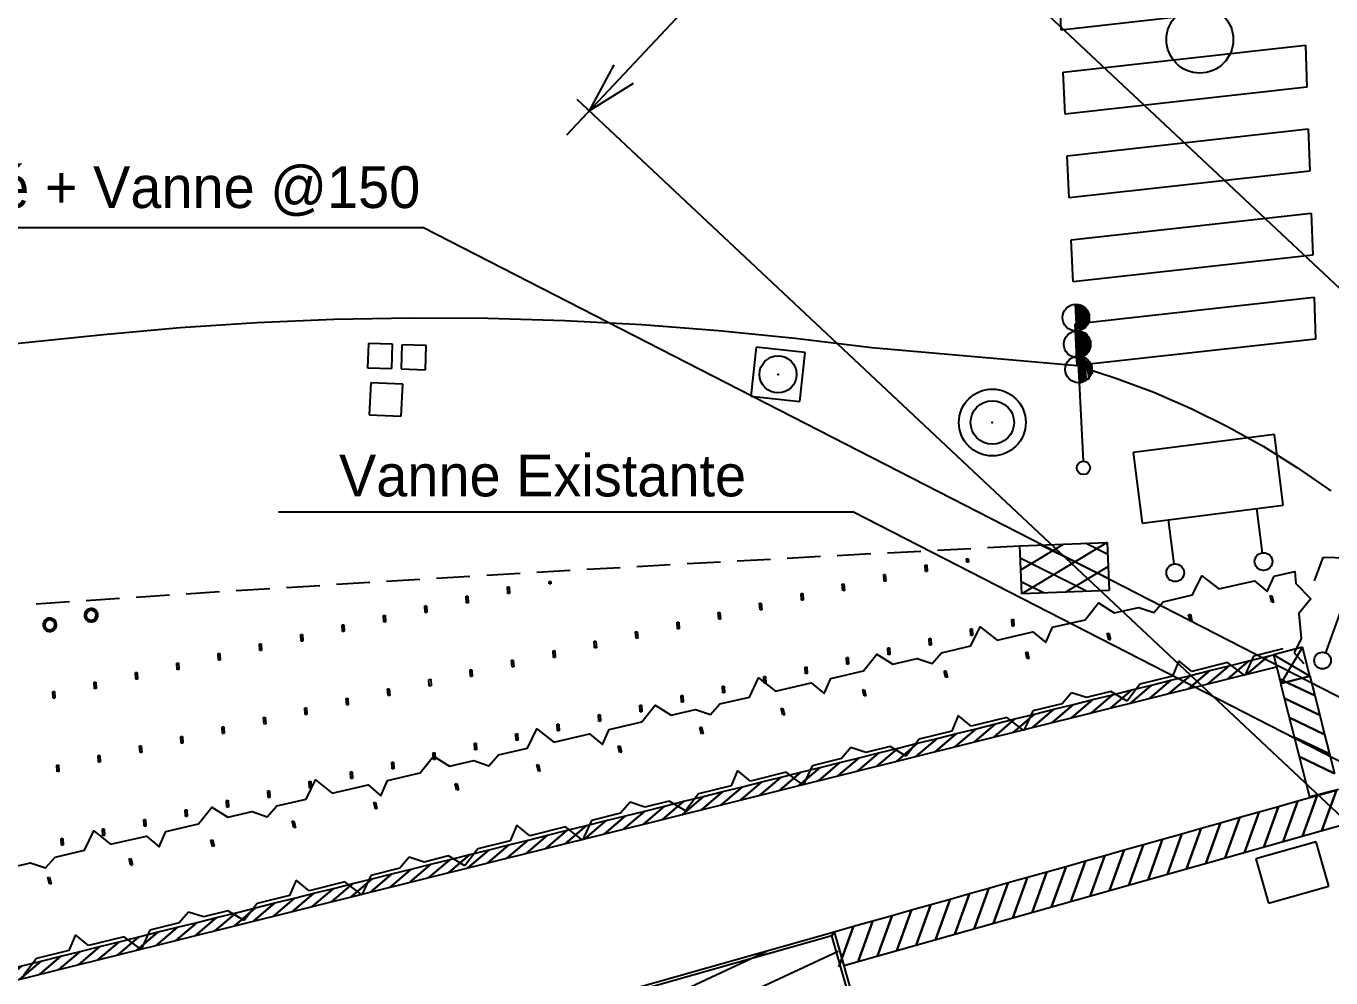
# Model space of a CAD drawing. Extents: x -215 to 206, y -120 to -34.
# Drawn here: x -153.79 to -138.19, y -95.38 to -83.99 of the extents above; entities that cross this region are included whole.
import ezdxf
from ezdxf.enums import TextEntityAlignment as Align

# ---------------------------------------------------------------- set-up
doc = ezdxf.new("R2010")
doc.units = 0
doc.header["$MEASUREMENT"] = 0
for name, color, linetype in [('C_BAT_INDI', 7, 'CONTINUOUS'), ('C_BAT_INDU', 7, 'CONTINUOUS'), ('TOP$BATI', 7, 'CONTINUOUS')]:
    doc.layers.add(name, color=color, linetype=linetype)
doc.styles.add('txt', font='TXT', dxfattribs={"height": 0.2})

# ---------------------------------------------------------------- blocks, each defined once
blk = doc.blocks.new('FLECH')
at = {"layer": 'C_BAT_INDU', "color": 1, "linetype": 'Continuous'}
blk.add_lwpolyline([(-0.1294, 0.483), (0, 0), (0.1294, 0.483)], dxfattribs=at)
blk = doc.blocks.new('FLEC')
at = {"layer": 'C_BAT_INDU', "color": 1, "linetype": 'Continuous', "xscale": 24.99905005097397, "yscale": 24.99905005097397, "zscale": 25.00093132415669, "rotation": 90.00065102824891}
blk.add_blockref('FLECH', (0, 0), dxfattribs=at)
blk = doc.blocks.new('*D17')
at = {"layer": 'C_BAT_INDI', "color": 4, "linetype": 'Continuous'}
blk.add_line((0, 0), (-13.9755, 7.17), dxfattribs=at)
blk.add_lwpolyline([(-0.3878, 0.3395), (0, 0), (-0.5019, 0.117)], dxfattribs=at)

msp = doc.modelspace()

# ---------------------------------------------------------------- linework, layer by layer
at = {"layer": 'C_BAT_INDI', "color": 4, "linetype": 'Continuous'}
for p, q in [((-158.159, -86.403, 112.096), (-149.043, -86.403, 112.096)), ((-150.773, -89.803, -1688.444), (-143.907, -89.803, -1688.444)), ((-134.715, -94.519, -1688.444), (-143.907, -89.803, -1688.444))]:
    msp.add_line(p, q, dxfattribs=at)
at = {"layer": 'C_BAT_INDU', "color": 1, "linetype": 'Continuous'}
for p, q in [((-147.325, -85.294, 271.486), (-143.64, -81.369, -21.819)), ((-131.67, -93.156, 999.902), (-144.059, -81.523, -11.935)), ((-137.982, -93.529, 991.352), (-147.203, -84.872, 238.268))]:
    msp.add_line(p, q, dxfattribs=at)
at = {"layer": 'TOP$BATI', "color": 7, "linetype": 'Continuous'}
for p, q in [((-141.412, -84.043, 991.352), (-141.435, -83.541, 991.352)), ((-138.509, -83.718, 991.352), (-141.412, -84.043, 991.352)), ((-141.388, -84.544, 991.352), (-138.492, -84.221, 991.352)), ((-138.492, -84.221, 991.352), (-138.475, -84.723, 991.352)), ((-141.365, -85.046, 991.352), (-141.388, -84.544, 991.352)), ((-138.475, -84.723, 991.352), (-141.365, -85.046, 991.352)), ((-141.341, -85.548, 991.352), (-138.458, -85.225, 991.352)), ((-138.458, -85.225, 991.352), (-138.44, -85.728, 991.352)), ((-141.318, -86.049, 991.352), (-141.341, -85.548, 991.352)), ((-138.44, -85.728, 991.352), (-141.318, -86.049, 991.352)), ((-141.295, -86.551, 991.352), (-138.423, -86.23, 991.352)), ((-138.423, -86.23, 991.352), (-138.406, -86.733, 991.352)), ((-141.271, -87.053, 991.352), (-141.295, -86.551, 991.352)), ((-138.406, -86.733, 991.352), (-141.271, -87.053, 991.352)), ((-141.248, -87.555, 991.352), (-138.389, -87.235, 991.352)), ((-141.245, -87.321, 1000.112), (-141.151, -89.199, 1000.112)), ((-141.224, -87.34, 1000.112), (-141.204, -87.339, 1000.112)), ((-141.21, -87.62, 1000.112), (-141.224, -87.34, 1000.112)), ((-141.21, -87.62, 1000.112), (-141.224, -87.34, 1000.112)), ((-141.224, -87.34, 1000.112), (-141.21, -87.62, 1000.112)), ((-141.204, -87.339, 1000.112), (-141.19, -87.619, 1000.112)), ((-141.184, -87.338, 1000.112), (-141.164, -87.337, 1000.112)), ((-141.17, -87.618, 1000.112), (-141.184, -87.338, 1000.112)), ((-141.15, -87.617, 1000.112), (-141.164, -87.337, 1000.112)), ((-141.164, -87.337, 1000.112), (-141.143, -87.356, 1000.112)), ((-141.164, -87.337, 1000.112), (-141.15, -87.617, 1000.112)), ((-141.143, -87.356, 1000.112), (-141.131, -87.596, 1000.112)), ((-141.132, -87.576, 1000.112), (-141.142, -87.376, 1000.112)), ((-141.142, -87.376, 1000.112), (-141.121, -87.395, 1000.112)), ((-138.389, -87.235, 991.352), (-138.372, -87.738, 991.352)), ((-151.95, -87.601, 991.352), (-151.031, -87.54, 991.352)), ((-151.031, -87.54, 991.352), (-150.111, -87.5, 991.352)), ((-150.111, -87.5, 991.352), (-149.19, -87.483, 991.352)), ((-149.19, -87.483, 991.352), (-148.269, -87.488, 991.352)), ((-148.269, -87.488, 991.352), (-147.349, -87.514, 991.352)), ((-147.349, -87.514, 991.352), (-146.429, -87.563, 991.352)), ((-141.121, -87.395, 1000.112), (-141.112, -87.575, 1000.112)), ((-141.113, -87.555, 1000.112), (-141.12, -87.415, 1000.112)), ((-141.12, -87.415, 1000.112), (-141.099, -87.434, 1000.112)), ((-141.099, -87.434, 1000.112), (-141.094, -87.534, 1000.112)), ((-158.659, -88.282, 991.352), (-152.867, -87.684, 991.352)), ((-152.867, -87.684, 991.352), (-151.95, -87.601, 991.352)), ((-146.429, -87.563, 991.352), (-145.511, -87.634, 991.352)), ((-145.511, -87.634, 991.352), (-144.594, -87.726, 991.352)), ((-141.224, -88.056, 991.352), (-141.248, -87.555, 991.352)), ((-141.194, -87.939, 1000.112), (-141.209, -87.64, 1000.112)), ((-141.194, -87.939, 1000.112), (-141.209, -87.64, 1000.112)), ((-141.209, -87.64, 1000.112), (-141.194, -87.939, 1000.112)), ((-141.189, -87.639, 1000.112), (-141.174, -87.938, 1000.112)), ((-141.154, -87.937, 1000.112), (-141.169, -87.638, 1000.112)), ((-141.135, -87.916, 1000.112), (-141.148, -87.657, 1000.112)), ((-141.148, -87.657, 1000.112), (-141.134, -87.936, 1000.112)), ((-141.116, -87.895, 1000.112), (-141.128, -87.656, 1000.112)), ((-141.128, -87.656, 1000.112), (-141.115, -87.915, 1000.112)), ((-141.107, -87.675, 1000.112), (-141.096, -87.894, 1000.112)), ((-149.698, -87.791, 1000.304), (-149.708, -88.08, 1000.304)), ((-149.409, -87.8, 1000.304), (-149.698, -87.791, 1000.304)), ((-149.419, -88.09, 1000.304), (-149.409, -87.8, 1000.304)), ((-149.297, -87.805, 1000.299), (-149.307, -88.094, 1000.299)), ((-149.008, -87.815, 1000.299), (-149.297, -87.805, 1000.299)), ((-149.017, -88.104, 1000.299), (-149.008, -87.815, 1000.299)), ((-145.062, -87.835, 1000.179), (-145.125, -88.422, 1000.179)), ((-144.475, -87.898, 1000.179), (-145.062, -87.835, 1000.179)), ((-144.594, -87.726, 991.352), (-143.68, -87.84, 991.352)), ((-143.68, -87.84, 991.352), (-141.224, -88.056, 991.352)), ((-138.372, -87.738, 991.352), (-141.224, -88.056, 991.352)), ((-141.098, -87.854, 1000.112), (-141.105, -87.715, 1000.112)), ((-141.085, -87.714, 1000.112), (-141.078, -87.853, 1000.112)), ((-144.538, -88.485, 1000.179), (-144.475, -87.898, 1000.179)), ((-141.194, -87.939, 1000.112), (-141.178, -88.259, 1000.112)), ((-141.178, -88.259, 1000.112), (-141.194, -87.939, 1000.112)), ((-141.178, -88.259, 1000.112), (-141.194, -87.939, 1000.112)), ((-141.174, -87.938, 1000.112), (-141.158, -88.258, 1000.112)), ((-141.139, -88.237, 1000.112), (-141.153, -87.957, 1000.112)), ((-141.133, -87.956, 1000.112), (-141.119, -88.236, 1000.112)), ((-141.12, -88.216, 1000.112), (-141.133, -87.956, 1000.112)), ((-141.132, -87.976, 1000.112), (-141.12, -88.216, 1000.112)), ((-141.08, -88.214, 1000.112), (-141.111, -87.995, 1000.112)), ((-141.091, -87.994, 1000.112), (-141.081, -88.194, 1000.112)), ((-149.708, -88.08, 1000.304), (-149.419, -88.09, 1000.304)), ((-149.307, -88.094, 1000.299), (-149.017, -88.104, 1000.299)), ((-141.224, -88.056, 991.352), (-140.761, -88.204, 991.352)), ((-141.062, -88.173, 1000.112), (-141.07, -88.013, 1000.112)), ((-141.049, -88.032, 1000.112), (-141.043, -88.152, 1000.112)), ((-149.671, -88.26, 1000.338), (-149.69, -88.644, 1000.338)), ((-149.287, -88.278, 1000.338), (-149.671, -88.26, 1000.338)), ((-149.306, -88.662, 1000.338), (-149.287, -88.278, 1000.338)), ((-141.158, -88.258, 1000.112), (-141.139, -88.237, 1000.112)), ((-141.12, -88.216, 1000.112), (-141.08, -88.214, 1000.112)), ((-141.119, -88.236, 1000.112), (-141.12, -88.216, 1000.112)), ((-141.081, -88.194, 1000.112), (-141.062, -88.173, 1000.112)), ((-140.761, -88.204, 991.352), (-140.306, -88.375, 991.352)), ((-145.125, -88.422, 1000.179), (-144.538, -88.485, 1000.179)), ((-140.306, -88.375, 991.352), (-139.86, -88.568, 991.352)), ((-139.86, -88.568, 991.352), (-139.424, -88.783, 991.352)), ((-149.69, -88.644, 1000.338), (-149.306, -88.662, 1000.338)), ((-139.424, -88.783, 991.352), (-138.999, -89.02, 991.352)), ((-138.864, -88.88, 1000.075), (-140.554, -89.094, 1000.075)), ((-138.757, -89.725, 1000.075), (-138.864, -88.88, 1000.075)), ((-140.554, -89.094, 1000.075), (-140.447, -89.939, 1000.075)), ((-138.999, -89.02, 991.352), (-138.587, -89.277, 991.352)), ((-138.587, -89.277, 991.352), (-138.188, -89.555, 991.352)), ((-140.447, -89.939, 1000.075), (-138.757, -89.725, 1000.075)), ((-139.007, -90.294, 1000.075), (-139.074, -89.766, 1000.075)), ((-140.064, -90.427, 1000.075), (-140.131, -89.899, 1000.075)), ((-141.909, -90.212, 1000.204), (-140.862, -90.171, 1000.204)), ((-141.898, -90.499, 1000.204), (-141.385, -90.192, 1000.204)), ((-140.862, -90.171, 1000.204), (-141.886, -90.786, 1000.204)), ((-140.856, -90.314, 1000.204), (-141.123, -90.181, 1000.204)), ((-140.862, -90.171, 1000.204), (-140.839, -90.744, 1000.204)), ((-144.69, -90.358, 991.352), (-144.291, -90.336, 991.352)), ((-144.091, -90.326, 991.352), (-143.691, -90.304, 991.352)), ((-143.492, -90.294, 991.352), (-143.092, -90.273, 991.352)), ((-142.892, -90.262, 991.352), (-142.493, -90.242, 991.352)), ((-142.293, -90.232, 991.352), (-141.909, -90.212, 991.352)), ((-141.886, -90.786, 1000.204), (-141.909, -90.212, 1000.204)), ((-141.647, -90.202, 1000.204), (-140.845, -90.601, 1000.204)), ((-138.286, -90.35, 1000.055), (-138.389, -90.631, 1000.055)), ((-137.844, -90.362, 1000.055), (-138.286, -90.35, 1000.055)), ((-147.685, -90.527, 991.352), (-147.286, -90.504, 991.352)), ((-147.086, -90.492, 991.352), (-146.687, -90.469, 991.352)), ((-146.487, -90.458, 991.352), (-146.088, -90.435, 991.352)), ((-145.888, -90.424, 991.352), (-145.489, -90.402, 991.352)), ((-145.289, -90.391, 991.352), (-144.89, -90.369, 991.352)), ((-143.042, -90.441, 991.352), (-143.022, -90.439, 991.352)), ((-143.038, -90.52, 991.352), (-143.042, -90.441, 991.352)), ((-143.022, -90.439, 991.352), (-143.018, -90.519, 991.352)), ((-142.546, -90.365, 991.352), (-142.526, -90.364, 991.352)), ((-142.543, -90.407, 991.352), (-142.546, -90.365, 991.352)), ((-142.523, -90.405, 991.352), (-142.543, -90.407, 991.352)), ((-142.526, -90.364, 991.352), (-142.523, -90.405, 991.352)), ((-141.903, -90.356, 1000.204), (-141.101, -90.755, 1000.204)), ((-141.363, -90.765, 1000.204), (-140.85, -90.458, 1000.204)), ((-137.844, -90.362, 1000.055), (-138.254, -91.489, 1000.055)), ((-150.081, -90.671, 991.352), (-149.682, -90.647, 991.352)), ((-149.482, -90.634, 991.352), (-149.083, -90.61, 991.352)), ((-148.883, -90.598, 991.352), (-148.484, -90.574, 991.352)), ((-148.284, -90.562, 991.352), (-147.885, -90.539, 991.352)), ((-147.538, -90.639, 991.352), (-147.518, -90.637, 991.352)), ((-147.536, -90.667, 991.352), (-147.538, -90.639, 991.352)), ((-147.518, -90.637, 991.352), (-147.517, -90.666, 991.352)), ((-143.536, -90.554, 991.352), (-143.517, -90.553, 991.352)), ((-143.532, -90.634, 991.352), (-143.536, -90.554, 991.352)), ((-143.512, -90.633, 991.352), (-143.532, -90.634, 991.352)), ((-143.517, -90.553, 991.352), (-143.512, -90.633, 991.352)), ((-143.018, -90.519, 991.352), (-143.038, -90.52, 991.352)), ((-141.624, -90.775, 1000.204), (-141.892, -90.642, 1000.204)), ((-152.476, -90.824, 991.352), (-152.077, -90.798, 991.352)), ((-151.877, -90.785, 991.352), (-151.478, -90.759, 991.352)), ((-151.279, -90.747, 991.352), (-150.879, -90.721, 991.352)), ((-150.68, -90.709, 991.352), (-150.28, -90.684, 991.352)), ((-148.53, -90.815, 991.352), (-148.51, -90.814, 991.352)), ((-148.525, -90.895, 991.352), (-148.53, -90.815, 991.352)), ((-148.51, -90.814, 991.352), (-148.505, -90.894, 991.352)), ((-148.036, -90.701, 991.352), (-148.016, -90.7, 991.352)), ((-148.031, -90.781, 991.352), (-148.036, -90.701, 991.352)), ((-148.011, -90.78, 991.352), (-148.031, -90.781, 991.352)), ((-148.016, -90.7, 991.352), (-148.011, -90.78, 991.352)), ((-147.517, -90.666, 991.352), (-147.536, -90.667, 991.352)), ((-144.525, -90.782, 991.352), (-144.505, -90.781, 991.352)), ((-144.521, -90.862, 991.352), (-144.525, -90.782, 991.352)), ((-144.505, -90.781, 991.352), (-144.501, -90.861, 991.352)), ((-144.031, -90.668, 991.352), (-144.011, -90.667, 991.352)), ((-144.026, -90.748, 991.352), (-144.031, -90.668, 991.352)), ((-144.006, -90.747, 991.352), (-144.026, -90.748, 991.352)), ((-144.011, -90.667, 991.352), (-144.006, -90.747, 991.352)), ((-140.839, -90.744, 1000.204), (-141.886, -90.786, 1000.204)), ((-138.914, -90.811, 991.352), (-138.895, -90.806, 991.352)), ((-138.895, -90.888, 991.352), (-138.914, -90.811, 991.352)), ((-138.895, -90.806, 991.352), (-138.875, -90.883, 991.352)), ((-153.673, -90.903, 991.352), (-153.274, -90.877, 991.352)), ((-153.075, -90.863, 991.352), (-152.675, -90.837, 991.352)), ((-149.024, -90.929, 991.352), (-149.004, -90.928, 991.352)), ((-149.02, -91.009, 991.352), (-149.024, -90.929, 991.352)), ((-149.004, -90.928, 991.352), (-149, -91.008, 991.352)), ((-148.505, -90.894, 991.352), (-148.525, -90.895, 991.352)), ((-145.02, -90.896, 991.352), (-145, -90.895, 991.352)), ((-145.015, -90.976, 991.352), (-145.02, -90.896, 991.352)), ((-145, -90.895, 991.352), (-144.995, -90.975, 991.352)), ((-144.501, -90.861, 991.352), (-144.521, -90.862, 991.352)), ((-138.875, -90.883, 991.352), (-138.895, -90.888, 991.352)), ((-153.565, -91.135, 991.352), (-153.584, -91.128, 991.352)), ((-153.584, -91.128, 991.352), (-153.565, -91.135, 991.352)), ((-153.071, -91.021, 991.352), (-153.089, -91.014, 991.352)), ((-153.089, -91.014, 991.352), (-153.071, -91.021, 991.352)), ((-152.939, -91.069, 991.352), (-152.958, -91.062, 991.352)), ((-152.958, -91.062, 991.352), (-152.939, -91.069, 991.352)), ((-149.518, -91.043, 991.352), (-149.499, -91.042, 991.352)), ((-149.514, -91.123, 991.352), (-149.518, -91.043, 991.352)), ((-149.494, -91.122, 991.352), (-149.514, -91.123, 991.352)), ((-149.499, -91.042, 991.352), (-149.494, -91.122, 991.352)), ((-149, -91.008, 991.352), (-149.02, -91.009, 991.352)), ((-146.008, -91.124, 991.352), (-145.988, -91.123, 991.352)), ((-146.004, -91.204, 991.352), (-146.008, -91.124, 991.352)), ((-145.988, -91.123, 991.352), (-145.984, -91.203, 991.352)), ((-145.514, -91.01, 991.352), (-145.494, -91.009, 991.352)), ((-145.509, -91.09, 991.352), (-145.514, -91.01, 991.352)), ((-145.489, -91.089, 991.352), (-145.509, -91.09, 991.352)), ((-145.494, -91.009, 991.352), (-145.489, -91.089, 991.352)), ((-144.995, -90.975, 991.352), (-145.015, -90.976, 991.352)), ((-142.004, -91.091, 991.352), (-141.984, -91.09, 991.352)), ((-141.999, -91.171, 991.352), (-142.004, -91.091, 991.352)), ((-141.984, -91.09, 991.352), (-141.979, -91.17, 991.352)), ((-139.889, -91.035, 991.352), (-139.869, -91.03, 991.352)), ((-139.869, -91.113, 991.352), (-139.889, -91.035, 991.352)), ((-139.869, -91.03, 991.352), (-139.85, -91.108, 991.352)), ((-139.85, -91.108, 991.352), (-139.869, -91.113, 991.352)), ((-153.433, -91.183, 991.352), (-153.452, -91.176, 991.352)), ((-153.452, -91.176, 991.352), (-153.433, -91.183, 991.352)), ((-150.507, -91.271, 991.352), (-150.487, -91.27, 991.352)), ((-150.503, -91.351, 991.352), (-150.507, -91.271, 991.352)), ((-150.487, -91.27, 991.352), (-150.483, -91.35, 991.352)), ((-150.013, -91.157, 991.352), (-149.993, -91.156, 991.352)), ((-150.008, -91.237, 991.352), (-150.013, -91.157, 991.352)), ((-149.988, -91.236, 991.352), (-150.008, -91.237, 991.352)), ((-149.993, -91.156, 991.352), (-149.988, -91.236, 991.352)), ((-146.503, -91.238, 991.352), (-146.483, -91.237, 991.352)), ((-146.498, -91.318, 991.352), (-146.503, -91.238, 991.352)), ((-146.483, -91.237, 991.352), (-146.478, -91.317, 991.352)), ((-145.984, -91.203, 991.352), (-146.004, -91.204, 991.352)), ((-142.498, -91.205, 991.352), (-142.478, -91.204, 991.352)), ((-142.494, -91.285, 991.352), (-142.498, -91.205, 991.352)), ((-142.474, -91.284, 991.352), (-142.494, -91.285, 991.352)), ((-142.478, -91.204, 991.352), (-142.474, -91.284, 991.352)), ((-141.979, -91.17, 991.352), (-141.999, -91.171, 991.352)), ((-140.863, -91.26, 991.352), (-140.844, -91.255, 991.352)), ((-140.844, -91.338, 991.352), (-140.863, -91.26, 991.352)), ((-140.844, -91.255, 991.352), (-140.825, -91.333, 991.352)), ((-151.002, -91.385, 991.352), (-150.982, -91.384, 991.352)), ((-150.997, -91.465, 991.352), (-151.002, -91.385, 991.352)), ((-150.982, -91.384, 991.352), (-150.977, -91.464, 991.352)), ((-150.483, -91.35, 991.352), (-150.503, -91.351, 991.352)), ((-146.997, -91.352, 991.352), (-146.977, -91.351, 991.352)), ((-146.993, -91.432, 991.352), (-146.997, -91.352, 991.352)), ((-146.972, -91.431, 991.352), (-146.993, -91.432, 991.352)), ((-146.977, -91.351, 991.352), (-146.972, -91.431, 991.352)), ((-146.478, -91.317, 991.352), (-146.498, -91.318, 991.352)), ((-143.487, -91.433, 991.352), (-143.467, -91.432, 991.352)), ((-143.482, -91.513, 991.352), (-143.487, -91.433, 991.352)), ((-143.467, -91.432, 991.352), (-143.462, -91.512, 991.352)), ((-142.992, -91.319, 991.352), (-142.972, -91.318, 991.352)), ((-142.988, -91.399, 991.352), (-142.992, -91.319, 991.352)), ((-142.968, -91.398, 991.352), (-142.988, -91.399, 991.352)), ((-142.972, -91.318, 991.352), (-142.968, -91.398, 991.352)), ((-140.825, -91.333, 991.352), (-140.844, -91.338, 991.352)), ((-138.529, -91.425, 991.352), (-138.874, -91.513, 991.352)), ((-138.529, -91.425, 991.352), (-138.786, -91.858, 991.352)), ((-138.441, -91.77, 991.352), (-138.529, -91.425, 991.352)), ((-151.496, -91.499, 991.352), (-151.476, -91.498, 991.352)), ((-151.491, -91.579, 991.352), (-151.496, -91.499, 991.352)), ((-151.471, -91.578, 991.352), (-151.491, -91.579, 991.352)), ((-151.476, -91.498, 991.352), (-151.471, -91.578, 991.352)), ((-150.977, -91.464, 991.352), (-150.997, -91.465, 991.352)), ((-147.986, -91.58, 991.352), (-147.966, -91.579, 991.352)), ((-147.981, -91.66, 991.352), (-147.986, -91.58, 991.352)), ((-147.966, -91.579, 991.352), (-147.961, -91.659, 991.352)), ((-147.491, -91.466, 991.352), (-147.471, -91.465, 991.352)), ((-147.487, -91.546, 991.352), (-147.491, -91.466, 991.352)), ((-147.467, -91.545, 991.352), (-147.487, -91.546, 991.352)), ((-147.471, -91.465, 991.352), (-147.467, -91.545, 991.352)), ((-143.981, -91.547, 991.352), (-143.961, -91.546, 991.352)), ((-143.977, -91.627, 991.352), (-143.981, -91.547, 991.352)), ((-143.961, -91.546, 991.352), (-143.957, -91.626, 991.352)), ((-143.462, -91.512, 991.352), (-143.482, -91.513, 991.352)), ((-141.838, -91.485, 991.352), (-141.818, -91.48, 991.352)), ((-141.819, -91.562, 991.352), (-141.838, -91.485, 991.352)), ((-141.799, -91.557, 991.352), (-141.819, -91.562, 991.352)), ((-141.818, -91.48, 991.352), (-141.799, -91.557, 991.352)), ((-140.005, -91.586, 991.352), (-140.082, -91.771, 991.352)), ((-139.85, -91.713, 991.352), (-140.005, -91.586, 991.352)), ((-139.112, -91.529, 991.352), (-139.219, -91.762, 991.352)), ((-138.763, -91.443, 991.352), (-139.112, -91.529, 991.352)), ((-138.874, -91.513, 991.352), (-138.838, -91.659, 991.352)), ((-138.874, -91.513, 991.352), (-138.786, -91.858, 991.352)), ((-138.441, -91.77, 991.352), (-138.874, -91.513, 991.352)), ((-138.626, -91.489, 992.084), (-138.513, -91.619, 992.084)), ((-159.63, -96.829, 991.352), (-138.838, -91.659, 991.352)), ((-152.484, -91.727, 991.352), (-152.465, -91.726, 991.352)), ((-152.48, -91.807, 991.352), (-152.484, -91.727, 991.352)), ((-152.465, -91.726, 991.352), (-152.46, -91.806, 991.352)), ((-151.99, -91.613, 991.352), (-151.97, -91.612, 991.352)), ((-151.986, -91.693, 991.352), (-151.99, -91.613, 991.352)), ((-151.966, -91.692, 991.352), (-151.986, -91.693, 991.352)), ((-151.97, -91.612, 991.352), (-151.966, -91.692, 991.352)), ((-148.48, -91.694, 991.352), (-148.46, -91.693, 991.352)), ((-148.476, -91.774, 991.352), (-148.48, -91.694, 991.352)), ((-148.46, -91.693, 991.352), (-148.456, -91.773, 991.352)), ((-147.961, -91.659, 991.352), (-147.981, -91.66, 991.352)), ((-144.475, -91.661, 991.352), (-144.456, -91.66, 991.352)), ((-144.471, -91.741, 991.352), (-144.475, -91.661, 991.352)), ((-144.451, -91.74, 991.352), (-144.471, -91.741, 991.352)), ((-144.456, -91.66, 991.352), (-144.451, -91.74, 991.352)), ((-143.957, -91.626, 991.352), (-143.977, -91.627, 991.352)), ((-142.812, -91.709, 991.352), (-142.793, -91.704, 991.352)), ((-142.793, -91.787, 991.352), (-142.812, -91.709, 991.352)), ((-142.793, -91.704, 991.352), (-142.774, -91.782, 991.352)), ((-139.423, -91.607, 991.352), (-139.85, -91.713, 991.352)), ((-139.219, -91.762, 991.352), (-139.423, -91.607, 991.352)), ((-152.979, -91.841, 991.352), (-152.959, -91.84, 991.352)), ((-152.974, -91.921, 991.352), (-152.979, -91.841, 991.352)), ((-152.959, -91.84, 991.352), (-152.954, -91.919, 991.352)), ((-152.46, -91.806, 991.352), (-152.48, -91.807, 991.352)), ((-148.974, -91.808, 991.352), (-148.954, -91.807, 991.352)), ((-148.97, -91.888, 991.352), (-148.974, -91.808, 991.352)), ((-148.95, -91.886, 991.352), (-148.97, -91.888, 991.352)), ((-148.954, -91.807, 991.352), (-148.95, -91.886, 991.352)), ((-148.456, -91.773, 991.352), (-148.476, -91.774, 991.352)), ((-145.464, -91.889, 991.352), (-145.444, -91.888, 991.352)), ((-145.46, -91.969, 991.352), (-145.464, -91.889, 991.352)), ((-145.444, -91.888, 991.352), (-145.44, -91.968, 991.352)), ((-144.97, -91.775, 991.352), (-144.95, -91.774, 991.352)), ((-144.965, -91.855, 991.352), (-144.97, -91.775, 991.352)), ((-144.945, -91.854, 991.352), (-144.965, -91.855, 991.352)), ((-144.95, -91.774, 991.352), (-144.945, -91.854, 991.352)), ((-142.774, -91.782, 991.352), (-142.793, -91.787, 991.352)), ((-140.471, -91.867, 991.352), (-140.626, -92.071, 991.352)), ((-140.082, -91.771, 991.352), (-140.471, -91.867, 991.352)), ((-138.382, -92.003, 991.352), (-138.805, -91.801, 991.352)), ((-138.805, -91.801, 991.352), (-138.382, -92.003, 991.352)), ((-138.441, -91.77, 991.352), (-138.79, -91.859, 991.352)), ((-138.79, -91.859, 991.352), (-138.445, -93.214, 991.352)), ((-138.786, -91.858, 991.352), (-138.441, -91.77, 991.352)), ((-138.786, -91.858, 991.352), (-138.441, -91.77, 991.352)), ((-138.441, -91.77, 991.352), (-138.382, -92.003, 991.352)), ((-153.473, -91.955, 991.352), (-153.453, -91.953, 991.352)), ((-153.469, -92.034, 991.352), (-153.473, -91.955, 991.352)), ((-153.449, -92.033, 991.352), (-153.469, -92.034, 991.352)), ((-153.453, -91.953, 991.352), (-153.449, -92.033, 991.352)), ((-152.954, -91.919, 991.352), (-152.974, -91.921, 991.352)), ((-149.963, -92.036, 991.352), (-149.943, -92.034, 991.352)), ((-149.958, -92.115, 991.352), (-149.963, -92.036, 991.352)), ((-149.943, -92.034, 991.352), (-149.939, -92.114, 991.352)), ((-149.469, -91.922, 991.352), (-149.449, -91.921, 991.352)), ((-149.464, -92.002, 991.352), (-149.469, -91.922, 991.352)), ((-149.444, -92.001, 991.352), (-149.464, -92.002, 991.352)), ((-149.449, -91.921, 991.352), (-149.444, -92.001, 991.352)), ((-145.958, -92.003, 991.352), (-145.939, -92.002, 991.352)), ((-145.954, -92.083, 991.352), (-145.958, -92.003, 991.352)), ((-145.939, -92.002, 991.352), (-145.934, -92.082, 991.352)), ((-145.44, -91.968, 991.352), (-145.46, -91.969, 991.352)), ((-143.787, -91.934, 991.352), (-143.768, -91.929, 991.352)), ((-143.768, -92.011, 991.352), (-143.787, -91.934, 991.352)), ((-143.768, -91.929, 991.352), (-143.748, -92.007, 991.352)), ((-143.748, -92.007, 991.352), (-143.768, -92.011, 991.352)), ((-141.291, -91.968, 991.352), (-141.402, -92.099, 991.352)), ((-141.111, -92.026, 991.352), (-141.291, -91.968, 991.352)), ((-140.82, -91.954, 991.352), (-141.111, -92.026, 991.352)), ((-140.626, -92.071, 991.352), (-140.82, -91.954, 991.352)), ((-138.322, -92.236, 991.352), (-138.745, -92.034, 991.352)), ((-138.745, -92.034, 991.352), (-138.322, -92.236, 991.352)), ((-138.382, -92.003, 991.352), (-138.322, -92.236, 991.352)), ((-150.457, -92.15, 991.352), (-150.437, -92.148, 991.352)), ((-150.453, -92.23, 991.352), (-150.457, -92.15, 991.352)), ((-150.437, -92.148, 991.352), (-150.433, -92.228, 991.352)), ((-149.939, -92.114, 991.352), (-149.958, -92.115, 991.352)), ((-146.453, -92.117, 991.352), (-146.433, -92.116, 991.352)), ((-146.448, -92.197, 991.352), (-146.453, -92.117, 991.352)), ((-146.428, -92.195, 991.352), (-146.448, -92.197, 991.352)), ((-146.433, -92.116, 991.352), (-146.428, -92.195, 991.352)), ((-145.934, -92.082, 991.352), (-145.954, -92.083, 991.352)), ((-144.762, -92.158, 991.352), (-144.742, -92.154, 991.352)), ((-144.742, -92.236, 991.352), (-144.762, -92.158, 991.352)), ((-144.742, -92.154, 991.352), (-144.723, -92.231, 991.352)), ((-141.752, -92.185, 991.352), (-141.859, -92.418, 991.352)), ((-141.402, -92.099, 991.352), (-141.752, -92.185, 991.352)), ((-151.446, -92.377, 991.352), (-151.426, -92.376, 991.352)), ((-151.442, -92.457, 991.352), (-151.446, -92.377, 991.352)), ((-151.426, -92.376, 991.352), (-151.422, -92.456, 991.352)), ((-150.952, -92.263, 991.352), (-150.932, -92.262, 991.352)), ((-150.947, -92.343, 991.352), (-150.952, -92.263, 991.352)), ((-150.927, -92.342, 991.352), (-150.947, -92.343, 991.352)), ((-150.932, -92.262, 991.352), (-150.927, -92.342, 991.352)), ((-150.433, -92.228, 991.352), (-150.453, -92.23, 991.352)), ((-147.441, -92.345, 991.352), (-147.422, -92.343, 991.352)), ((-147.437, -92.424, 991.352), (-147.441, -92.345, 991.352)), ((-147.422, -92.343, 991.352), (-147.417, -92.423, 991.352)), ((-146.947, -92.231, 991.352), (-146.927, -92.23, 991.352)), ((-146.943, -92.311, 991.352), (-146.947, -92.231, 991.352)), ((-146.923, -92.309, 991.352), (-146.943, -92.311, 991.352)), ((-146.927, -92.23, 991.352), (-146.923, -92.309, 991.352)), ((-145.736, -92.383, 991.352), (-145.717, -92.378, 991.352)), ((-145.717, -92.378, 991.352), (-145.697, -92.456, 991.352)), ((-144.723, -92.231, 991.352), (-144.742, -92.236, 991.352)), ((-142.644, -92.242, 991.352), (-142.722, -92.426, 991.352)), ((-142.489, -92.368, 991.352), (-142.644, -92.242, 991.352)), ((-142.062, -92.263, 991.352), (-142.489, -92.368, 991.352)), ((-141.859, -92.418, 991.352), (-142.062, -92.263, 991.352)), ((-138.263, -92.468, 991.352), (-138.686, -92.266, 991.352)), ((-138.686, -92.266, 991.352), (-138.263, -92.468, 991.352)), ((-138.322, -92.236, 991.352), (-138.263, -92.468, 991.352)), ((-151.94, -92.491, 991.352), (-151.92, -92.49, 991.352)), ((-151.936, -92.571, 991.352), (-151.94, -92.491, 991.352)), ((-151.92, -92.49, 991.352), (-151.916, -92.57, 991.352)), ((-151.422, -92.456, 991.352), (-151.442, -92.457, 991.352)), ((-147.936, -92.459, 991.352), (-147.916, -92.457, 991.352)), ((-147.931, -92.538, 991.352), (-147.936, -92.459, 991.352)), ((-147.916, -92.457, 991.352), (-147.911, -92.537, 991.352)), ((-147.417, -92.423, 991.352), (-147.437, -92.424, 991.352)), ((-145.717, -92.461, 991.352), (-145.736, -92.383, 991.352)), ((-145.697, -92.456, 991.352), (-145.717, -92.461, 991.352)), ((-143.11, -92.523, 991.352), (-143.266, -92.726, 991.352)), ((-142.722, -92.426, 991.352), (-143.11, -92.523, 991.352)), ((-138.204, -92.701, 991.352), (-138.627, -92.499, 991.352)), ((-138.627, -92.499, 991.352), (-138.204, -92.701, 991.352)), ((-138.263, -92.468, 991.352), (-138.204, -92.701, 991.352)), ((-152.435, -92.605, 991.352), (-152.415, -92.604, 991.352)), ((-152.43, -92.685, 991.352), (-152.435, -92.605, 991.352)), ((-152.41, -92.684, 991.352), (-152.43, -92.685, 991.352)), ((-152.415, -92.604, 991.352), (-152.41, -92.684, 991.352)), ((-151.916, -92.57, 991.352), (-151.936, -92.571, 991.352)), ((-148.924, -92.686, 991.352), (-148.905, -92.685, 991.352)), ((-148.92, -92.766, 991.352), (-148.924, -92.686, 991.352)), ((-148.905, -92.685, 991.352), (-148.9, -92.765, 991.352)), ((-148.43, -92.572, 991.352), (-148.41, -92.571, 991.352)), ((-148.426, -92.652, 991.352), (-148.43, -92.572, 991.352)), ((-148.406, -92.651, 991.352), (-148.426, -92.652, 991.352)), ((-148.41, -92.571, 991.352), (-148.406, -92.651, 991.352)), ((-147.911, -92.537, 991.352), (-147.931, -92.538, 991.352)), ((-146.711, -92.608, 991.352), (-146.691, -92.603, 991.352)), ((-146.691, -92.685, 991.352), (-146.711, -92.608, 991.352)), ((-146.691, -92.603, 991.352), (-146.672, -92.68, 991.352)), ((-146.672, -92.68, 991.352), (-146.691, -92.685, 991.352)), ((-143.93, -92.624, 991.352), (-144.042, -92.754, 991.352)), ((-143.751, -92.682, 991.352), (-143.93, -92.624, 991.352)), ((-143.46, -92.61, 991.352), (-143.751, -92.682, 991.352)), ((-143.266, -92.726, 991.352), (-143.46, -92.61, 991.352)), ((-153.423, -92.833, 991.352), (-153.404, -92.832, 991.352)), ((-153.419, -92.913, 991.352), (-153.423, -92.833, 991.352)), ((-153.404, -92.832, 991.352), (-153.399, -92.912, 991.352)), ((-152.929, -92.719, 991.352), (-152.909, -92.718, 991.352)), ((-152.925, -92.799, 991.352), (-152.929, -92.719, 991.352)), ((-152.905, -92.798, 991.352), (-152.925, -92.799, 991.352)), ((-152.909, -92.718, 991.352), (-152.905, -92.798, 991.352)), ((-149.419, -92.8, 991.352), (-149.399, -92.799, 991.352)), ((-149.414, -92.88, 991.352), (-149.419, -92.8, 991.352)), ((-149.399, -92.799, 991.352), (-149.394, -92.879, 991.352)), ((-148.9, -92.765, 991.352), (-148.92, -92.766, 991.352)), ((-147.685, -92.832, 991.352), (-147.666, -92.827, 991.352)), ((-147.666, -92.91, 991.352), (-147.685, -92.832, 991.352)), ((-147.666, -92.827, 991.352), (-147.647, -92.905, 991.352)), ((-144.392, -92.841, 991.352), (-144.499, -93.074, 991.352)), ((-144.042, -92.754, 991.352), (-144.392, -92.841, 991.352)), ((-138.145, -92.933, 991.352), (-138.568, -92.732, 991.352)), ((-138.568, -92.732, 991.352), (-138.145, -92.933, 991.352)), ((-138.204, -92.701, 991.352), (-138.145, -92.933, 991.352)), ((-153.399, -92.912, 991.352), (-153.419, -92.913, 991.352)), ((-149.913, -92.914, 991.352), (-149.893, -92.913, 991.352)), ((-149.909, -92.994, 991.352), (-149.913, -92.914, 991.352)), ((-149.889, -92.993, 991.352), (-149.909, -92.994, 991.352)), ((-149.893, -92.913, 991.352), (-149.889, -92.993, 991.352)), ((-149.394, -92.879, 991.352), (-149.414, -92.88, 991.352)), ((-147.647, -92.905, 991.352), (-147.666, -92.91, 991.352)), ((-145.284, -92.898, 991.352), (-145.362, -93.082, 991.352)), ((-145.129, -93.024, 991.352), (-145.284, -92.898, 991.352)), ((-144.702, -92.918, 991.352), (-145.129, -93.024, 991.352)), ((-144.499, -93.074, 991.352), (-144.702, -92.918, 991.352)), ((-150.902, -93.142, 991.352), (-150.882, -93.141, 991.352)), ((-150.897, -93.222, 991.352), (-150.902, -93.142, 991.352)), ((-150.882, -93.141, 991.352), (-150.877, -93.221, 991.352)), ((-150.408, -93.028, 991.352), (-150.388, -93.027, 991.352)), ((-150.403, -93.108, 991.352), (-150.408, -93.028, 991.352)), ((-150.383, -93.107, 991.352), (-150.403, -93.108, 991.352)), ((-150.388, -93.027, 991.352), (-150.383, -93.107, 991.352)), ((-148.66, -93.057, 991.352), (-148.641, -93.052, 991.352)), ((-148.641, -93.135, 991.352), (-148.66, -93.057, 991.352)), ((-148.641, -93.052, 991.352), (-148.621, -93.13, 991.352)), ((-148.621, -93.13, 991.352), (-148.641, -93.135, 991.352)), ((-145.362, -93.082, 991.352), (-145.75, -93.179, 991.352)), ((-138.096, -93.125, 991.352), (-138.445, -93.214, 991.352)), ((-138.352, -93.197, 991.352), (-138.121, -93.132, 991.352)), ((-138.121, -93.132, 991.352), (-138.296, -93.618, 991.352)), ((-138.296, -93.618, 991.352), (-138.121, -93.132, 991.352)), ((-151.396, -93.256, 991.352), (-151.376, -93.255, 991.352)), ((-151.392, -93.336, 991.352), (-151.396, -93.256, 991.352)), ((-151.376, -93.255, 991.352), (-151.372, -93.335, 991.352)), ((-150.877, -93.221, 991.352), (-150.897, -93.222, 991.352)), ((-149.635, -93.282, 991.352), (-149.615, -93.277, 991.352)), ((-149.615, -93.359, 991.352), (-149.635, -93.282, 991.352)), ((-149.615, -93.277, 991.352), (-149.596, -93.354, 991.352)), ((-146.57, -93.279, 991.352), (-146.682, -93.41, 991.352)), ((-146.391, -93.338, 991.352), (-146.57, -93.279, 991.352)), ((-146.1, -93.266, 991.352), (-146.391, -93.338, 991.352)), ((-145.906, -93.382, 991.352), (-146.1, -93.266, 991.352)), ((-145.75, -93.179, 991.352), (-145.906, -93.382, 991.352)), ((-138.814, -93.328, 991.352), (-138.583, -93.263, 991.352)), ((-138.583, -93.263, 991.352), (-138.758, -93.748, 991.352)), ((-138.758, -93.748, 991.352), (-138.583, -93.263, 991.352)), ((-138.583, -93.263, 991.352), (-138.352, -93.197, 991.352)), ((-138.352, -93.197, 991.352), (-138.527, -93.683, 991.352)), ((-138.527, -93.683, 991.352), (-138.352, -93.197, 991.352)), ((-151.891, -93.37, 991.352), (-151.871, -93.369, 991.352)), ((-151.886, -93.45, 991.352), (-151.891, -93.37, 991.352)), ((-151.866, -93.449, 991.352), (-151.886, -93.45, 991.352)), ((-151.871, -93.369, 991.352), (-151.866, -93.449, 991.352)), ((-151.372, -93.335, 991.352), (-151.392, -93.336, 991.352)), ((-149.596, -93.354, 991.352), (-149.615, -93.359, 991.352)), ((-146.682, -93.41, 991.352), (-147.031, -93.497, 991.352)), ((-139.507, -93.523, 991.352), (-139.276, -93.458, 991.352)), ((-139.276, -93.458, 991.352), (-139.451, -93.944, 991.352)), ((-139.451, -93.944, 991.352), (-139.276, -93.458, 991.352)), ((-139.276, -93.458, 991.352), (-139.045, -93.393, 991.352)), ((-139.045, -93.393, 991.352), (-139.22, -93.879, 991.352)), ((-139.22, -93.879, 991.352), (-139.045, -93.393, 991.352)), ((-139.045, -93.393, 991.352), (-138.814, -93.328, 991.352)), ((-138.814, -93.328, 991.352), (-138.989, -93.814, 991.352)), ((-138.989, -93.814, 991.352), (-138.814, -93.328, 991.352)), ((-152.879, -93.598, 991.352), (-152.859, -93.597, 991.352)), ((-152.875, -93.678, 991.352), (-152.879, -93.598, 991.352)), ((-152.859, -93.597, 991.352), (-152.855, -93.677, 991.352)), ((-152.385, -93.484, 991.352), (-152.365, -93.483, 991.352)), ((-152.381, -93.564, 991.352), (-152.385, -93.484, 991.352)), ((-152.36, -93.563, 991.352), (-152.381, -93.564, 991.352)), ((-152.365, -93.483, 991.352), (-152.36, -93.563, 991.352)), ((-150.609, -93.506, 991.352), (-150.59, -93.501, 991.352)), ((-150.59, -93.584, 991.352), (-150.609, -93.506, 991.352)), ((-150.59, -93.501, 991.352), (-150.57, -93.579, 991.352)), ((-150.57, -93.579, 991.352), (-150.59, -93.584, 991.352)), ((-147.924, -93.554, 991.352), (-148.002, -93.738, 991.352)), ((-147.769, -93.68, 991.352), (-147.924, -93.554, 991.352)), ((-147.342, -93.574, 991.352), (-147.769, -93.68, 991.352)), ((-147.138, -93.73, 991.352), (-147.342, -93.574, 991.352)), ((-147.031, -93.497, 991.352), (-147.138, -93.73, 991.352)), ((-144.013, -95.231, 991.352), (-137.982, -93.529, 991.352)), ((-139.969, -93.654, 991.352), (-139.738, -93.589, 991.352)), ((-139.738, -93.589, 991.352), (-139.913, -94.074, 991.352)), ((-139.913, -94.074, 991.352), (-139.738, -93.589, 991.352)), ((-139.738, -93.589, 991.352), (-139.507, -93.523, 991.352)), ((-139.507, -93.523, 991.352), (-139.682, -94.009, 991.352)), ((-139.682, -94.009, 991.352), (-139.507, -93.523, 991.352)), ((-153.374, -93.712, 991.352), (-153.354, -93.711, 991.352)), ((-153.369, -93.792, 991.352), (-153.374, -93.712, 991.352)), ((-153.354, -93.711, 991.352), (-153.349, -93.791, 991.352)), ((-152.855, -93.677, 991.352), (-152.875, -93.678, 991.352)), ((-151.584, -93.731, 991.352), (-151.564, -93.726, 991.352)), ((-151.565, -93.808, 991.352), (-151.584, -93.731, 991.352)), ((-151.564, -93.726, 991.352), (-151.545, -93.803, 991.352)), ((-148.002, -93.738, 991.352), (-148.39, -93.834, 991.352)), ((-140.431, -93.784, 991.352), (-140.2, -93.719, 991.352)), ((-140.2, -93.719, 991.352), (-140.375, -94.205, 991.352)), ((-140.375, -94.205, 991.352), (-140.2, -93.719, 991.352)), ((-140.2, -93.719, 991.352), (-139.969, -93.654, 991.352)), ((-139.969, -93.654, 991.352), (-140.144, -94.139, 991.352)), ((-140.144, -94.139, 991.352), (-139.969, -93.654, 991.352)), ((-138.363, -93.752, 999.77), (-139.085, -93.956, 999.77)), ((-138.214, -94.281, 999.77), (-138.363, -93.752, 999.77)), ((-153.349, -93.791, 991.352), (-153.369, -93.792, 991.352)), ((-151.545, -93.803, 991.352), (-151.565, -93.808, 991.352)), ((-149.21, -93.935, 991.352), (-149.322, -94.066, 991.352)), ((-149.03, -93.994, 991.352), (-149.21, -93.935, 991.352)), ((-148.739, -93.921, 991.352), (-149.03, -93.994, 991.352)), ((-148.546, -94.038, 991.352), (-148.739, -93.921, 991.352)), ((-148.39, -93.834, 991.352), (-148.546, -94.038, 991.352)), ((-141.124, -93.98, 991.352), (-140.893, -93.915, 991.352)), ((-140.893, -93.915, 991.352), (-141.068, -94.4, 991.352)), ((-141.068, -94.4, 991.352), (-140.893, -93.915, 991.352)), ((-140.893, -93.915, 991.352), (-140.662, -93.849, 991.352)), ((-140.662, -93.849, 991.352), (-140.837, -94.335, 991.352)), ((-140.837, -94.335, 991.352), (-140.662, -93.849, 991.352)), ((-140.662, -93.849, 991.352), (-140.431, -93.784, 991.352)), ((-140.431, -93.784, 991.352), (-140.606, -94.27, 991.352)), ((-140.606, -94.27, 991.352), (-140.431, -93.784, 991.352)), ((-152.558, -93.955, 991.352), (-152.539, -93.951, 991.352)), ((-152.539, -94.033, 991.352), (-152.558, -93.955, 991.352)), ((-152.539, -93.951, 991.352), (-152.52, -94.028, 991.352)), ((-152.52, -94.028, 991.352), (-152.539, -94.033, 991.352)), ((-149.322, -94.066, 991.352), (-149.671, -94.153, 991.352)), ((-141.586, -94.11, 991.352), (-141.355, -94.045, 991.352)), ((-141.355, -94.045, 991.352), (-141.53, -94.53, 991.352)), ((-141.53, -94.53, 991.352), (-141.355, -94.045, 991.352)), ((-141.355, -94.045, 991.352), (-141.124, -93.98, 991.352)), ((-141.124, -93.98, 991.352), (-141.299, -94.465, 991.352)), ((-141.299, -94.465, 991.352), (-141.124, -93.98, 991.352)), ((-139.085, -93.956, 999.77), (-138.935, -94.485, 999.77)), ((-153.533, -94.18, 991.352), (-153.513, -94.175, 991.352)), ((-153.514, -94.258, 991.352), (-153.533, -94.18, 991.352)), ((-153.513, -94.175, 991.352), (-153.494, -94.253, 991.352)), ((-150.564, -94.21, 991.352), (-150.642, -94.394, 991.352)), ((-150.409, -94.336, 991.352), (-150.564, -94.21, 991.352)), ((-149.982, -94.23, 991.352), (-150.409, -94.336, 991.352)), ((-149.778, -94.385, 991.352), (-149.982, -94.23, 991.352)), ((-149.671, -94.153, 991.352), (-149.778, -94.385, 991.352)), ((-142.279, -94.305, 991.352), (-142.048, -94.24, 991.352)), ((-142.048, -94.24, 991.352), (-142.223, -94.726, 991.352)), ((-142.223, -94.726, 991.352), (-142.048, -94.24, 991.352)), ((-142.048, -94.24, 991.352), (-141.817, -94.175, 991.352)), ((-141.817, -94.175, 991.352), (-141.992, -94.661, 991.352)), ((-141.992, -94.661, 991.352), (-141.817, -94.175, 991.352)), ((-141.817, -94.175, 991.352), (-141.586, -94.11, 991.352)), ((-141.586, -94.11, 991.352), (-141.761, -94.596, 991.352)), ((-141.761, -94.596, 991.352), (-141.586, -94.11, 991.352)), ((-153.494, -94.253, 991.352), (-153.514, -94.258, 991.352)), ((-150.642, -94.394, 991.352), (-151.03, -94.49, 991.352)), ((-142.741, -94.436, 991.352), (-142.51, -94.371, 991.352)), ((-142.51, -94.371, 991.352), (-142.685, -94.856, 991.352)), ((-142.685, -94.856, 991.352), (-142.51, -94.371, 991.352)), ((-142.51, -94.371, 991.352), (-142.279, -94.305, 991.352)), ((-142.279, -94.305, 991.352), (-142.454, -94.791, 991.352)), ((-142.454, -94.791, 991.352), (-142.279, -94.305, 991.352)), ((-138.935, -94.485, 999.77), (-138.214, -94.281, 999.77)), ((-151.03, -94.49, 991.352), (-151.185, -94.694, 991.352)), ((-143.203, -94.566, 991.352), (-142.972, -94.501, 991.352)), ((-142.972, -94.501, 991.352), (-143.147, -94.987, 991.352)), ((-143.147, -94.987, 991.352), (-142.972, -94.501, 991.352)), ((-142.972, -94.501, 991.352), (-142.741, -94.436, 991.352)), ((-142.741, -94.436, 991.352), (-142.916, -94.922, 991.352)), ((-142.916, -94.922, 991.352), (-142.741, -94.436, 991.352)), ((-151.85, -94.591, 991.352), (-151.961, -94.722, 991.352)), ((-151.67, -94.649, 991.352), (-151.85, -94.591, 991.352)), ((-151.379, -94.577, 991.352), (-151.67, -94.649, 991.352)), ((-151.185, -94.694, 991.352), (-151.379, -94.577, 991.352)), ((-143.896, -94.762, 991.352), (-143.665, -94.697, 991.352)), ((-143.665, -94.697, 991.352), (-143.84, -95.182, 991.352)), ((-143.84, -95.182, 991.352), (-143.665, -94.697, 991.352)), ((-143.665, -94.697, 991.352), (-143.434, -94.631, 991.352)), ((-143.434, -94.631, 991.352), (-143.609, -95.117, 991.352)), ((-143.609, -95.117, 991.352), (-143.434, -94.631, 991.352)), ((-143.434, -94.631, 991.352), (-143.203, -94.566, 991.352)), ((-143.203, -94.566, 991.352), (-143.378, -95.052, 991.352)), ((-143.378, -95.052, 991.352), (-143.203, -94.566, 991.352)), ((-153.76, -97.548, 991.352), (-144.127, -94.827, 991.352)), ((-153.203, -94.865, 991.352), (-153.281, -95.05, 991.352)), ((-153.048, -94.992, 991.352), (-153.203, -94.865, 991.352)), ((-152.311, -94.808, 991.352), (-152.418, -95.041, 991.352)), ((-151.961, -94.722, 991.352), (-152.311, -94.808, 991.352)), ((-144.127, -94.827, 991.352), (-144.155, -94.876, 991.352)), ((-144.155, -94.876, 991.352), (-144.127, -94.827, 991.352)), ((-144.127, -94.827, 991.352), (-143.896, -94.762, 991.352)), ((-144.127, -94.827, 991.352), (-144.013, -95.231, 991.352)), ((-144.127, -94.827, 991.352), (-140.748, -106.772, 991.352)), ((-143.896, -94.762, 991.352), (-144.071, -95.247, 991.352)), ((-144.071, -95.247, 991.352), (-143.896, -94.762, 991.352)), ((-144.155, -94.876, 991.352), (-153.71, -97.576, 991.352)), ((-152.621, -94.886, 991.352), (-153.048, -94.992, 991.352)), ((-152.418, -95.041, 991.352), (-152.621, -94.886, 991.352)), ((-140.797, -106.745, 991.352), (-144.155, -94.876, 991.352)), ((-153.669, -95.146, 991.352), (-153.825, -95.35, 991.352)), ((-153.281, -95.05, 991.352), (-153.669, -95.146, 991.352)), ((-153.336, -98.976, 991.352), (-144.935, -95.059, 991.352)), ((-153.237, -99.327, 991.352), (-144.082, -95.058, 991.352))]:
    msp.add_line(p, q, dxfattribs=at)
for points, elevation in [([(-154.03, -94.069), (-153.738, -94.001), (-153.559, -94.063), (-153.445, -93.934), (-153.095, -93.853), (-152.984, -93.622), (-152.783, -93.781), (-152.354, -93.682), (-152.201, -93.811), (-152.12, -93.628), (-151.73, -93.538), (-151.571, -93.338), (-151.38, -93.458), (-151.087, -93.39), (-150.909, -93.452), (-150.795, -93.323), (-150.444, -93.242), (-150.333, -93.011), (-150.132, -93.17), (-149.703, -93.071), (-149.551, -93.2), (-149.47, -93.017), (-149.08, -92.928), (-148.921, -92.727), (-148.729, -92.847), (-148.437, -92.779), (-148.258, -92.841), (-148.144, -92.712), (-147.794, -92.631), (-147.683, -92.4), (-147.482, -92.559), (-147.053, -92.461), (-146.9, -92.589), (-146.819, -92.407), (-146.429, -92.317), (-146.27, -92.116), (-146.079, -92.236), (-145.786, -92.169), (-145.608, -92.23), (-145.494, -92.101), (-145.143, -92.02), (-145.032, -91.79), (-144.831, -91.948), (-144.402, -91.85), (-144.25, -91.979), (-144.169, -91.796), (-143.779, -91.706), (-143.62, -91.505), (-143.428, -91.625), (-143.136, -91.558), (-142.957, -91.619), (-142.843, -91.49), (-142.493, -91.409), (-142.381, -91.179), (-142.181, -91.338), (-141.752, -91.239), (-141.599, -91.368), (-141.518, -91.185), (-141.128, -91.095), (-140.969, -90.894), (-140.778, -91.014), (-140.485, -90.947), (-140.307, -91.008), (-140.193, -90.879), (-139.842, -90.799), (-139.731, -90.568), (-139.53, -90.727), (-139.101, -90.628), (-138.949, -90.757), (-138.868, -90.574), (-138.621, -90.517), (-138.607, -90.663), (-138.428, -90.847), (-138.572, -91.022), (-138.542, -91.32), (-138.626, -91.489)], 992.083), ([(-144.317, -93.021), (-144.062, -92.803), (-143.829, -92.746), (-144.084, -92.963), (-143.829, -92.746), (-143.596, -92.688), (-143.851, -92.906), (-143.596, -92.688), (-143.363, -92.63), (-143.618, -92.848), (-143.363, -92.63), (-143.13, -92.572), (-143.385, -92.79), (-143.13, -92.572), (-142.897, -92.514), (-143.152, -92.732), (-142.897, -92.514), (-142.664, -92.456), (-142.919, -92.674), (-142.664, -92.456), (-142.431, -92.398), (-142.686, -92.616), (-142.431, -92.398), (-142.199, -92.34), (-142.453, -92.558), (-142.199, -92.34), (-141.966, -92.282), (-142.22, -92.5), (-141.966, -92.282), (-141.733, -92.224), (-141.988, -92.442), (-141.733, -92.224), (-141.5, -92.166), (-141.755, -92.384), (-141.5, -92.166), (-141.267, -92.108), (-141.522, -92.326), (-141.267, -92.108), (-141.034, -92.05), (-141.289, -92.269), (-141.034, -92.05), (-140.801, -91.993), (-141.056, -92.211), (-140.801, -91.993), (-140.568, -91.935), (-140.823, -92.153), (-140.568, -91.935), (-140.335, -91.877), (-140.59, -92.095), (-140.335, -91.877), (-140.102, -91.819), (-140.357, -92.037), (-140.102, -91.819), (-139.869, -91.761), (-140.125, -91.979), (-139.869, -91.761), (-139.637, -91.703), (-139.892, -91.921), (-139.637, -91.703), (-139.404, -91.645), (-139.659, -91.863), (-139.404, -91.645), (-139.171, -91.587), (-139.426, -91.805), (-139.171, -91.587), (-138.938, -91.529), (-139.193, -91.747), (-138.938, -91.529), (-138.874, -91.513)], 991.352), ([(-151.748, -94.715), (-152.003, -94.933), (-151.748, -94.715), (-151.515, -94.657), (-151.77, -94.875), (-151.515, -94.657), (-151.282, -94.599), (-151.537, -94.817), (-151.282, -94.599), (-151.049, -94.541), (-151.304, -94.759), (-151.049, -94.541), (-150.816, -94.483), (-151.071, -94.701), (-150.816, -94.483), (-150.583, -94.425), (-150.838, -94.643), (-150.583, -94.425), (-150.35, -94.367), (-150.605, -94.585), (-150.35, -94.367), (-150.117, -94.309), (-150.372, -94.527), (-150.117, -94.309), (-149.884, -94.251), (-150.139, -94.469), (-149.884, -94.251), (-149.652, -94.193), (-149.906, -94.411), (-149.652, -94.193), (-149.419, -94.135), (-149.673, -94.353), (-149.419, -94.135), (-149.186, -94.077), (-149.441, -94.296), (-149.186, -94.077), (-148.953, -94.02), (-149.208, -94.238), (-148.953, -94.02), (-148.72, -93.962), (-148.975, -94.18), (-148.72, -93.962), (-148.487, -93.904), (-148.742, -94.122), (-148.487, -93.904), (-148.254, -93.846), (-148.509, -94.064), (-148.254, -93.846), (-148.021, -93.788), (-148.276, -94.006), (-148.021, -93.788), (-147.788, -93.73), (-148.043, -93.948), (-147.788, -93.73), (-147.555, -93.672), (-147.81, -93.89), (-147.555, -93.672), (-147.322, -93.614), (-147.577, -93.832), (-147.322, -93.614), (-147.09, -93.556), (-147.345, -93.774), (-147.09, -93.556), (-146.857, -93.498), (-147.112, -93.716), (-146.857, -93.498), (-146.624, -93.44), (-146.879, -93.659), (-146.624, -93.44), (-146.391, -93.383), (-146.646, -93.601), (-146.391, -93.383), (-146.158, -93.325), (-146.413, -93.543), (-146.158, -93.325), (-145.925, -93.267), (-146.18, -93.485), (-145.925, -93.267), (-145.692, -93.209), (-145.947, -93.427), (-145.692, -93.209), (-145.459, -93.151), (-145.714, -93.369), (-145.459, -93.151), (-145.226, -93.093), (-145.481, -93.311), (-145.226, -93.093), (-144.993, -93.035), (-145.248, -93.253), (-144.993, -93.035), (-144.761, -92.977), (-145.016, -93.195), (-144.761, -92.977), (-144.528, -92.919), (-144.782, -93.137), (-144.528, -92.919), (-144.295, -92.861), (-144.55, -93.079), (-144.295, -92.861), (-144.062, -92.803), (-144.317, -93.021)], 991.352)]:
    msp.add_lwpolyline(points, dxfattribs=dict(at, elevation=elevation))
at = {"layer": 'TOP$BATI', "color": 7, "linetype": 'Continuous', "extrusion": (1.35705e-08, 0, 1), "elevation": 991.352}
msp.add_lwpolyline([(-159.667, -96.684), (-159.434, -96.626), (-159.689, -96.844), (-159.434, -96.626), (-159.201, -96.568), (-159.456, -96.786), (-159.201, -96.568), (-158.968, -96.51), (-159.223, -96.728), (-158.968, -96.51), (-158.735, -96.452), (-158.99, -96.67), (-158.735, -96.452), (-158.502, -96.394), (-158.757, -96.612), (-158.502, -96.394), (-158.269, -96.336), (-158.524, -96.554), (-158.269, -96.336), (-158.036, -96.278), (-158.291, -96.496), (-158.036, -96.278), (-157.803, -96.22), (-158.058, -96.438), (-157.803, -96.22), (-157.57, -96.163), (-157.825, -96.38), (-157.57, -96.163), (-157.337, -96.105), (-157.592, -96.323), (-157.337, -96.105), (-157.105, -96.047), (-157.36, -96.264), (-157.105, -96.047), (-156.872, -95.989), (-157.127, -96.207), (-156.872, -95.989), (-156.639, -95.931), (-156.894, -96.149), (-156.639, -95.931), (-156.406, -95.873), (-156.661, -96.091), (-156.406, -95.873), (-156.173, -95.815), (-156.428, -96.033), (-156.173, -95.815), (-155.94, -95.757), (-156.195, -95.975), (-155.94, -95.757), (-155.707, -95.699), (-155.962, -95.917), (-155.707, -95.699), (-155.474, -95.641), (-155.729, -95.859), (-155.474, -95.641), (-155.241, -95.583), (-155.496, -95.801), (-155.241, -95.583), (-155.008, -95.525), (-155.263, -95.743), (-155.008, -95.525), (-154.775, -95.468), (-155.03, -95.686), (-154.775, -95.468), (-154.543, -95.41), (-154.798, -95.627), (-154.543, -95.41), (-154.31, -95.352), (-154.565, -95.57), (-154.31, -95.352), (-154.077, -95.294), (-154.332, -95.512), (-154.077, -95.294), (-153.844, -95.236), (-154.099, -95.454), (-153.844, -95.236), (-153.611, -95.178), (-153.866, -95.396), (-153.611, -95.178), (-153.378, -95.12), (-153.633, -95.338), (-153.378, -95.12), (-153.145, -95.062), (-153.4, -95.28), (-153.145, -95.062), (-152.912, -95.004), (-153.167, -95.222), (-152.912, -95.004), (-152.679, -94.946), (-152.934, -95.164), (-152.679, -94.946), (-152.446, -94.888), (-152.701, -95.106), (-152.446, -94.888), (-152.214, -94.83), (-152.469, -95.048), (-152.214, -94.83), (-151.981, -94.772), (-152.236, -94.99), (-151.981, -94.772), (-151.748, -94.715)], dxfattribs=at)
at = {"layer": 'TOP$BATI', "color": 7, "linetype": 'Continuous'}
for centre, radius in [((-139.755, -84.156, 1000.164), 0.4), ((-141.237, -87.481, 1000.112), 0.16), ((-141.221, -87.8, 1000.112), 0.16), ((-144.8, -88.16, 1000.179), 0.221), ((-141.206, -88.1, 1000.112), 0.16), ((-142.237, -88.736, 1000.119), 0.4), ((-142.237, -88.736, 1000.119), 0.26), ((-141.147, -89.279, 1000.112), 0.08), ((-138.994, -90.399, 1000.075), 0.106), ((-140.05, -90.533, 1000.075), 0.106), ((-138.288, -91.583, 1000.055), 0.1)]:
    msp.add_circle(centre, radius, dxfattribs=at)
for centre, radius, start, end in [((-153.014, -91.041, 991.352), 0.08, 340, 160), ((-153.509, -91.155, 991.352), 0.08, 160, 340), ((-153.509, -91.155, 991.352), 0.08, 340, 160), ((-153.509, -91.155, 991.352), 0.06, 340, 160), ((-153.014, -91.041, 991.352), 0.08, 160, 340), ((-153.014, -91.041, 991.352), 0.06, 160, 340), ((-153.014, -91.041, 991.352), 0.06, 340, 160), ((-153.509, -91.155, 991.352), 0.06, 160, 340)]:
    msp.add_arc(centre, radius, start, end, dxfattribs=at)
for p in [(-141.224, -87.34, 1000.112), (-144.8, -88.16, 1000.179), (-141.178, -88.259, 1000.112), (-142.237, -88.736, 1000.119)]:
    msp.add_point(p, dxfattribs=at)

# ---------------------------------------------------------------- block references
at = {"layer": 'C_BAT_INDI', "color": 4, "linetype": 'Continuous'}
msp.add_blockref('*D17', (-135.073, -93.572, -800.649), dxfattribs=at)
at = {"layer": 'C_BAT_INDU', "color": 1, "linetype": 'Continuous', "xscale": 0.050000906223084, "yscale": 0.050000906223084, "zscale": 0.0499981373516866, "rotation": 227.0001598911076}
msp.add_blockref('FLEC', (-147.057, -85.009, 250.185), dxfattribs=at)

# ---------------------------------------------------------------- texts
at = {"layer": 'C_BAT_INDI', "color": 4, "linetype": 'Continuous', "style": 'txt'}
for s, p in [('Manchon + T%%233 + Vanne @150', (-153.562, -85.953, 87.146)), ('Vanne Existante', (-147.616, -89.36, 87.146))]:
    msp.add_text(s, height=0.5, dxfattribs=at).set_placement(p, align=Align.MIDDLE)
at = {"layer": 'TOP$BATI', "color": 7, "linetype": 'Continuous', "style": 'txt', "width": 0.7}
msp.add_text('Avenue     des     Corsaires', height=1, rotation=7.2551, dxfattribs=at).set_placement((-155.758, -83.454, 991.352), align=Align.CENTER)

doc.saveas('drawing.dxf')
